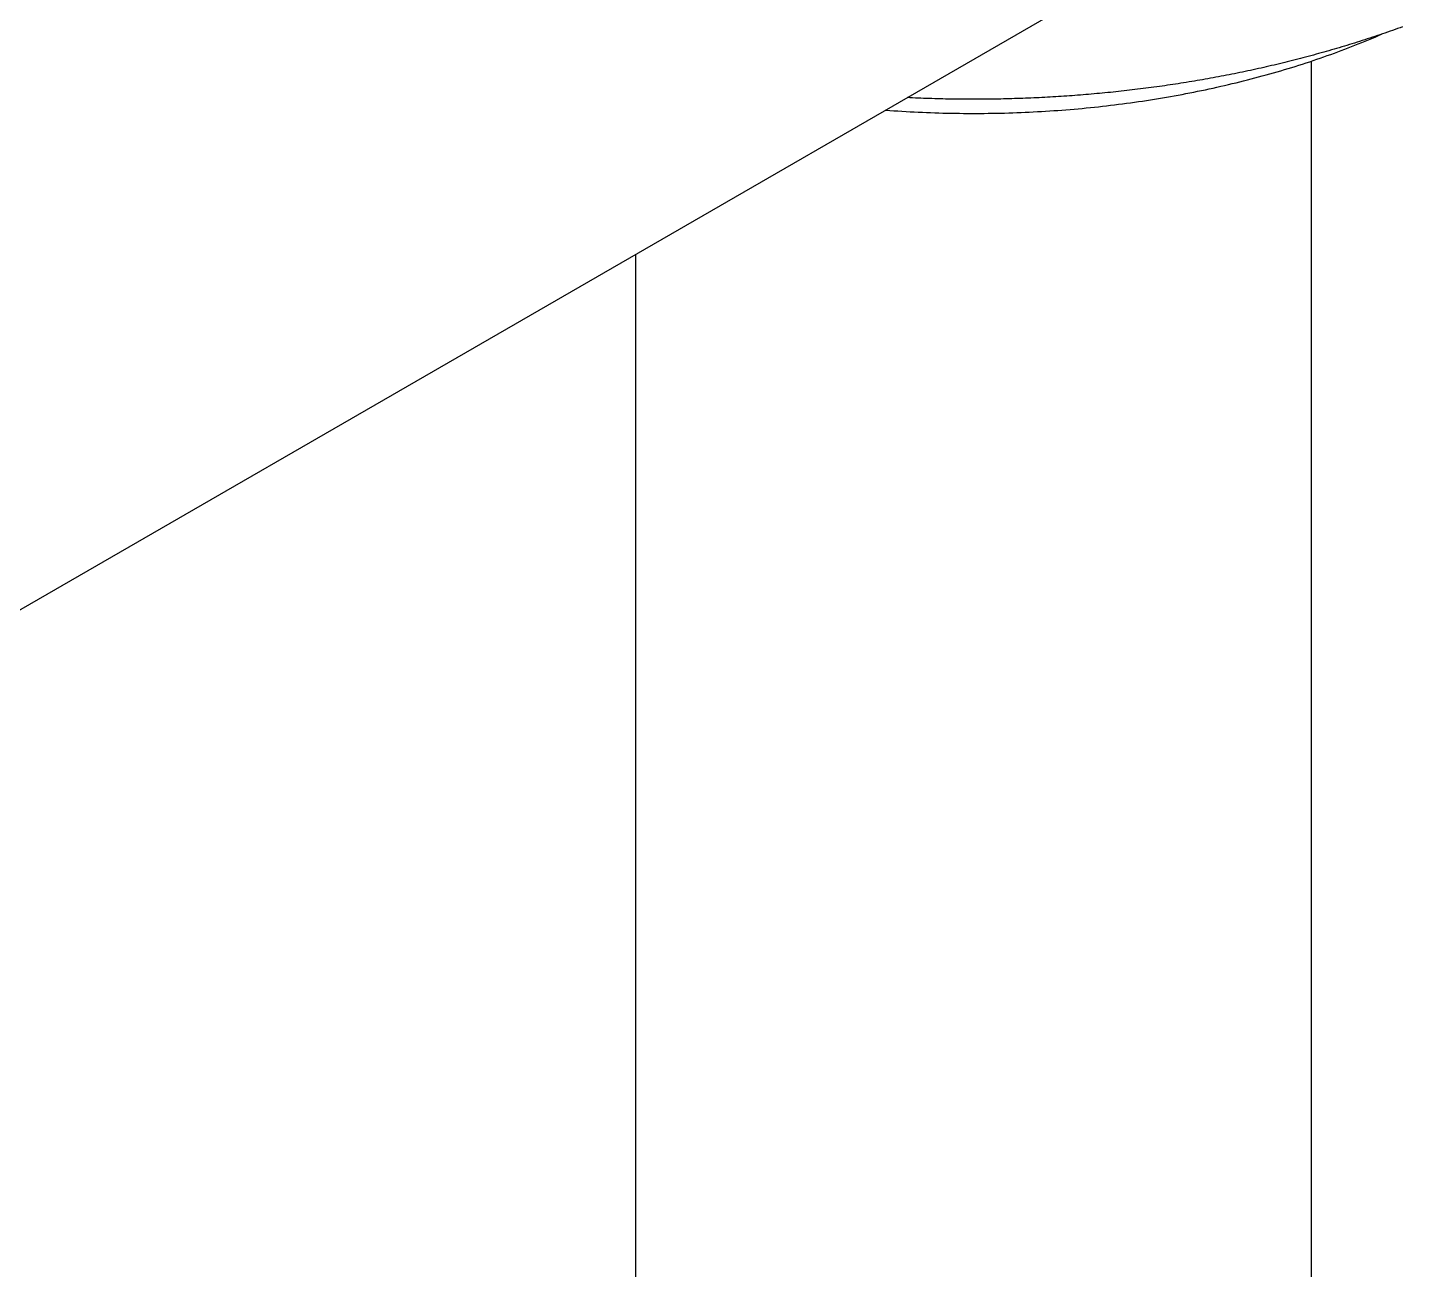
# Model space of a CAD drawing. Extents: x 3.27 to 9.48, y 3.29 to 7.63.
# Drawn here: x 9.1756 to 9.3759, y 6.2845 to 6.4654 of the extents above; entities that cross this region are included whole.
import ezdxf

# ---------------------------------------------------------------- set-up
doc = ezdxf.new("R2010")
doc.units = 0
doc.layers.add('VISIBLE_EDGES_ANSI_', color=7, linetype='CONTINUOUS')

msp = doc.modelspace()

# ---------------------------------------------------------------- linework, layer by layer
at = {"layer": 'VISIBLE_EDGES_ANSI_'}
for p, q in [((9.16325, 6.37409), (9.33695, 6.47437)), ((9.36264, 6.46054), (9.36264, 6.27435)), ((9.26422, 6.43238), (9.26422, 6.27435))]:
    msp.add_line(p, q, dxfattribs=at)
for points in [[(9.30063, 6.45341, 0), (9.30123, 6.45336, 0), (9.30182, 6.45332, 0), (9.30242, 6.45328, 0), (9.30301, 6.45324, 0), (9.30361, 6.45321, 0), (9.30421, 6.45317, 0), (9.3048, 6.45314, 0), (9.3054, 6.45311, 0), (9.306, 6.45309, 0), (9.30659, 6.45306, 0), (9.30719, 6.45304, 0), (9.30779, 6.45302, 0), (9.30839, 6.453, 0), (9.30899, 6.45298, 0), (9.30958, 6.45297, 0), (9.31018, 6.45295, 0), (9.31078, 6.45294, 0), (9.31138, 6.45294, 0), (9.31198, 6.45293, 0), (9.31258, 6.45293, 0), (9.31318, 6.45292, 0), (9.31378, 6.45292, 0), (9.31438, 6.45293, 0), (9.31497, 6.45293, 0), (9.31557, 6.45294, 0), (9.31617, 6.45295, 0), (9.31677, 6.45296, 0), (9.31737, 6.45297, 0), (9.31797, 6.45298, 0), (9.31857, 6.453, 0), (9.31916, 6.45302, 0), (9.31976, 6.45304, 0), (9.32036, 6.45306, 0), (9.32096, 6.45309, 0), (9.32155, 6.45312, 0), (9.32215, 6.45315, 0), (9.32275, 6.45318, 0), (9.32334, 6.45321, 0), (9.32394, 6.45325, 0), (9.32454, 6.45329, 0), (9.32513, 6.45333, 0), (9.32572, 6.45337, 0), (9.32632, 6.45341, 0), (9.32691, 6.45346, 0), (9.32751, 6.45351, 0), (9.3281, 6.45356, 0), (9.32869, 6.45361, 0), (9.32928, 6.45366, 0), (9.32987, 6.45372, 0), (9.33046, 6.45378, 0), (9.33105, 6.45384, 0), (9.33164, 6.4539, 0), (9.33223, 6.45397, 0), (9.33282, 6.45404, 0), (9.3334, 6.45411, 0), (9.33399, 6.45418, 0), (9.33458, 6.45425, 0), (9.33516, 6.45433, 0), (9.33574, 6.4544, 0), (9.33633, 6.45448, 0), (9.33691, 6.45456, 0), (9.33749, 6.45465, 0), (9.33807, 6.45473, 0), (9.33865, 6.45482, 0), (9.33923, 6.45491, 0), (9.33981, 6.455, 0), (9.34038, 6.4551, 0), (9.34096, 6.45519, 0), (9.34153, 6.45529, 0), (9.34211, 6.45539, 0), (9.34268, 6.45549, 0), (9.34325, 6.45559, 0), (9.34382, 6.4557, 0), (9.34439, 6.45581, 0), (9.34496, 6.45592, 0), (9.34553, 6.45603, 0), (9.34609, 6.45614, 0), (9.34666, 6.45626, 0), (9.34722, 6.45638, 0), (9.34778, 6.4565, 0), (9.34834, 6.45662, 0), (9.3489, 6.45674, 0), (9.34946, 6.45687, 0), (9.35002, 6.45699, 0), (9.35057, 6.45712, 0), (9.35113, 6.45726, 0), (9.35168, 6.45739, 0), (9.35223, 6.45752, 0), (9.35278, 6.45766, 0), (9.35333, 6.4578, 0), (9.35387, 6.45794, 0), (9.35442, 6.45809, 0), (9.35496, 6.45823, 0), (9.35551, 6.45838, 0), (9.35605, 6.45853, 0), (9.35659, 6.45868, 0), (9.35712, 6.45883, 0), (9.35766, 6.45898, 0), (9.35819, 6.45914, 0), (9.35873, 6.4593, 0), (9.35926, 6.45946, 0), (9.35979, 6.45962, 0), (9.36031, 6.45978, 0), (9.36084, 6.45995, 0), (9.36136, 6.46012, 0), (9.36189, 6.46029, 0), (9.36241, 6.46046, 0), (9.36293, 6.46063, 0), (9.36344, 6.46081, 0), (9.36396, 6.46098, 0), (9.36447, 6.46116, 0), (9.36498, 6.46134, 0), (9.36549, 6.46152, 0), (9.366, 6.46171, 0), (9.3665, 6.46189, 0), (9.36701, 6.46208, 0), (9.36751, 6.46227, 0), (9.36801, 6.46246, 0), (9.36851, 6.46265, 0), (9.369, 6.46285, 0), (9.36949, 6.46304, 0), (9.36999, 6.46324, 0), (9.37047, 6.46344, 0), (9.37096, 6.46364, 0), (9.37145, 6.46384, 0), (9.37193, 6.46405, 0), (9.37241, 6.46426, 0), (9.37289, 6.46446, 0)], [(9.37593, 6.46553, 0), (9.37557, 6.4654, 0), (9.37521, 6.46527, 0), (9.37484, 6.46514, 0), (9.37448, 6.46501, 0), (9.37411, 6.46488, 0), (9.37374, 6.46475, 0), (9.37338, 6.46463, 0), (9.37301, 6.4645, 0), (9.37264, 6.46438, 0), (9.37228, 6.46425, 0), (9.37191, 6.46413, 0), (9.37154, 6.46401, 0), (9.37117, 6.46389, 0), (9.3708, 6.46377, 0), (9.37043, 6.46365, 0), (9.37006, 6.46353, 0), (9.36969, 6.46341, 0), (9.36932, 6.46329, 0), (9.36895, 6.46317, 0), (9.36857, 6.46306, 0), (9.3682, 6.46294, 0), (9.36783, 6.46283, 0), (9.36746, 6.46272, 0), (9.36708, 6.4626, 0), (9.36671, 6.46249, 0), (9.36633, 6.46238, 0), (9.36596, 6.46227, 0), (9.36558, 6.46216, 0), (9.36521, 6.46206, 0), (9.36483, 6.46195, 0), (9.36446, 6.46184, 0), (9.36408, 6.46174, 0), (9.3637, 6.46163, 0), (9.36333, 6.46153, 0), (9.36295, 6.46142, 0), (9.36257, 6.46132, 0), (9.36219, 6.46122, 0), (9.36181, 6.46112, 0), (9.36143, 6.46102, 0), (9.36105, 6.46092, 0), (9.36067, 6.46082, 0), (9.36029, 6.46072, 0), (9.35991, 6.46063, 0), (9.35953, 6.46053, 0), (9.35915, 6.46044, 0), (9.35877, 6.46034, 0), (9.35839, 6.46025, 0), (9.35801, 6.46016, 0), (9.35762, 6.46006, 0), (9.35724, 6.45997, 0), (9.35686, 6.45988, 0), (9.35647, 6.45979, 0), (9.35609, 6.45971, 0), (9.35571, 6.45962, 0), (9.35532, 6.45953, 0), (9.35494, 6.45945, 0), (9.35455, 6.45936, 0), (9.35417, 6.45928, 0), (9.35378, 6.45919, 0), (9.35339, 6.45911, 0), (9.35301, 6.45903, 0), (9.35262, 6.45895, 0), (9.35224, 6.45887, 0), (9.35185, 6.45879, 0), (9.35146, 6.45871, 0), (9.35107, 6.45863, 0), (9.35069, 6.45856, 0), (9.3503, 6.45848, 0), (9.34991, 6.45841, 0), (9.34952, 6.45833, 0), (9.34913, 6.45826, 0), (9.34874, 6.45818, 0), (9.34835, 6.45811, 0), (9.34796, 6.45804, 0), (9.34757, 6.45797, 0), (9.34718, 6.4579, 0), (9.34679, 6.45783, 0), (9.3464, 6.45777, 0), (9.34601, 6.4577, 0), (9.34562, 6.45763, 0), (9.34523, 6.45757, 0), (9.34483, 6.4575, 0), (9.34444, 6.45744, 0), (9.34405, 6.45738, 0), (9.34366, 6.45731, 0), (9.34327, 6.45725, 0), (9.34287, 6.45719, 0), (9.34248, 6.45713, 0), (9.34209, 6.45707, 0), (9.34169, 6.45702, 0), (9.3413, 6.45696, 0), (9.3409, 6.4569, 0), (9.34051, 6.45685, 0), (9.34012, 6.45679, 0), (9.33972, 6.45674, 0), (9.33933, 6.45669, 0), (9.33893, 6.45663, 0), (9.33854, 6.45658, 0), (9.33814, 6.45653, 0), (9.33775, 6.45648, 0), (9.33735, 6.45643, 0), (9.33695, 6.45639, 0), (9.33656, 6.45634, 0), (9.33616, 6.45629, 0), (9.33577, 6.45625, 0), (9.33537, 6.4562, 0), (9.33497, 6.45616, 0), (9.33458, 6.45611, 0), (9.33418, 6.45607, 0), (9.33378, 6.45603, 0), (9.33338, 6.45599, 0), (9.33299, 6.45595, 0), (9.33259, 6.45591, 0), (9.33219, 6.45587, 0), (9.33179, 6.45583, 0), (9.3314, 6.4558, 0), (9.331, 6.45576, 0), (9.3306, 6.45573, 0), (9.3302, 6.45569, 0), (9.3298, 6.45566, 0), (9.3294, 6.45562, 0), (9.32901, 6.45559, 0), (9.32861, 6.45556, 0), (9.32821, 6.45553, 0), (9.32781, 6.4555, 0), (9.32741, 6.45547, 0), (9.32701, 6.45545, 0), (9.32661, 6.45542, 0), (9.32621, 6.45539, 0), (9.32581, 6.45537, 0), (9.32541, 6.45534, 0), (9.32501, 6.45532, 0), (9.32461, 6.4553, 0), (9.32421, 6.45527, 0), (9.32381, 6.45525, 0), (9.32341, 6.45523, 0), (9.32301, 6.45521, 0), (9.32261, 6.45519, 0), (9.32221, 6.45517, 0), (9.32181, 6.45516, 0), (9.32141, 6.45514, 0), (9.32101, 6.45512, 0), (9.32061, 6.45511, 0), (9.32021, 6.4551, 0), (9.31981, 6.45508, 0), (9.31941, 6.45507, 0), (9.31901, 6.45506, 0), (9.3186, 6.45505, 0), (9.3182, 6.45504, 0), (9.3178, 6.45503, 0), (9.3174, 6.45502, 0), (9.317, 6.45501, 0), (9.3166, 6.45501, 0), (9.3162, 6.455, 0), (9.3158, 6.45499, 0), (9.3154, 6.45499, 0), (9.315, 6.45499, 0), (9.31459, 6.45498, 0), (9.31419, 6.45498, 0), (9.31379, 6.45498, 0), (9.31339, 6.45498, 0), (9.31299, 6.45498, 0), (9.31259, 6.45498, 0), (9.31219, 6.45498, 0), (9.31179, 6.45499, 0), (9.31138, 6.45499, 0), (9.31098, 6.455, 0), (9.31058, 6.455, 0), (9.31018, 6.45501, 0), (9.30978, 6.45501, 0), (9.30938, 6.45502, 0), (9.30898, 6.45503, 0), (9.30858, 6.45504, 0), (9.30818, 6.45505, 0), (9.30778, 6.45506, 0), (9.30738, 6.45507, 0), (9.30697, 6.45509, 0), (9.30657, 6.4551, 0), (9.30617, 6.45511, 0), (9.30577, 6.45513, 0), (9.30537, 6.45514, 0), (9.30497, 6.45516, 0), (9.30457, 6.45518, 0), (9.30417, 6.4552, 0), (9.30377, 6.45522, 0)]]:
    msp.add_polyline3d(points, dxfattribs=at)

doc.saveas('drawing.dxf')
